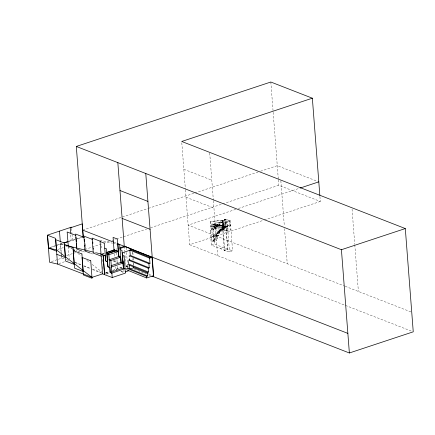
<?xml version="1.0" encoding="UTF-8"?>
<svg xmlns="http://www.w3.org/2000/svg" width="435" height="435" viewBox="0 0 435 435"><rect width="100%" height="100%" fill="white"/><g stroke="black" fill="none" stroke-linecap="round" stroke-linejoin="round"><path stroke-width="0.33" stroke-dasharray="2.17 1.63" d="M215.064 241.11L213.193 241.729L213.074 240.163L214.944 239.549L215.064 241.11L213.541 240.511L212.726 229.946L225.444 219.327L227.75 249.288L224.672 250.304L211.356 245.101L210.252 230.762L222.367 220.344L223.411 220.273L223.797 225.319L223.242 225.553L211.182 226.874L211.356 223.992L212.748 223.84L217.016 225.558L216.869 227.973M212.574 226.722L212.748 223.84M213.503 226.619L213.65 224.21L212.72 224.308L216.092 225.662L217.016 225.558M214.787 226.477L214.917 224.406L213.628 224.542L216.994 225.895L218.305 225.749L218.174 227.826M227.07 226.581L225.602 226.744L222.236 225.401L223.258 225.286L227.054 226.847L215.015 228.174L215.189 225.297L211.356 223.992M215.939 228.076L216.119 225.194L215.189 225.297M216.195 226.325L216.304 224.585L214.895 224.737L218.283 226.086L219.664 225.934L219.561 227.674M217.663 226.167L217.75 224.759L216.282 224.917L219.648 226.271L221.11 226.108L221.023 227.516M219.555 225.961L219.626 224.819L217.734 225.025L221.094 226.374L222.997 226.167L222.927 227.304M220.746 225.83L220.795 225.025L219.61 225.156L222.976 226.499L224.161 226.369L224.112 227.173M222.22 225.667L222.252 225.134L220.779 225.292L224.145 226.64L225.618 226.477L225.586 227.01M223.258 225.286L222.802 220.153M210.252 230.762L222.97 220.143L223.519 227.315L210.806 237.929L222.916 227.51L225.993 226.494L213.275 237.113L225.39 226.695L224.841 219.528M212.726 229.946L225.444 219.327M224.574 219.447L229.724 220.964L230.11 226.01L224.966 224.487L224.574 219.447L225.123 219.224L230.267 220.746L232.573 250.69L229.484 251.925L224.34 250.408L222.421 225.504L225.509 224.27L230.659 225.792L227.57 227.026L215.504 228.342L210.687 226.706L223.797 225.319M210.812 228.337L223.063 229.397L227.875 231.012L222.731 229.517L225.819 228.283L230.969 229.8L227.88 231.034L215.629 229.974L210.812 228.337L210.301 221.66L223.411 220.273M215.015 228.174L214.624 223.133L227.179 221.98L230.267 220.746M116.058 249.201L117.319 248.755M105.683 272.772L109.451 271.483M112.589 270.407L122.637 266.965L115.672 269.466L115.46 266.747M222.731 229.517L226.113 228.37L227.717 249.26L232.573 250.69M224.34 250.408L227.717 249.26M102.285 253.85L104.161 253.224M105.667 272.805L109.419 271.543M112.545 270.499L115.672 269.45L117.26 270.053M50.368 247.395L56.68 245.291M57.311 245.079L62.368 243.393M68.681 241.289L72.471 240.028L71.976 233.579M74.972 239.533L71.182 240.8L70.688 234.351M77.501 238.695L81.285 237.428M106.526 274.017L109.033 273.18L106.521 274.017M82.742 230.12L147.797 208.572M148.444 208.354L194.179 193.211M194.82 192.993L257.95 172.086M260.522 171.232L277.269 165.686L317.539 181.373M84.89 249.5L102.926 243.529M103.573 243.317L109.37 241.392M111.947 240.544L115.813 239.261M116.455 239.049L122.898 236.912M123.54 236.7L146.731 229.022M150.597 227.739L222.095 204.058M222.736 203.846L278.781 185.283L320.307 201.459L319.888 196.054M235.77 209.36L188.148 225.134L344.531 286.051M238.347 208.506L299.492 188.257M185.435 189.894L189.655 244.731L263.67 220.219M264.311 220.007L320.307 201.459M222.97 220.143L210.301 221.66M224.063 226.173L224.264 228.843L222.399 229.457L222.193 226.793L224.063 226.173L225.39 226.695M222.682 228.223L222.823 230.061L220.953 230.675L220.811 228.837L222.682 228.223L224.264 228.843M221.051 229.365L221.225 231.665L219.36 232.279L219.18 229.984L221.051 229.365L222.823 230.061M219.659 231.05L219.833 233.35L217.968 233.965L217.788 231.67L219.659 231.05L221.225 231.665M216.684 236.319L216.456 233.377L218.326 232.758L218.555 235.699L216.684 236.319L215.445 235.835L215.678 238.864L217.549 238.249L217.315 235.215L215.445 235.835M214.944 239.549L216.467 240.142L214.602 240.762L214.417 238.369L216.282 237.755L217.549 238.249M210.855 230.561L211.671 241.131L213.541 240.511M211.356 245.101L214.433 244.084L227.75 249.288M220.175 248.548L223.253 247.531M49.106 247.819L55.441 245.737M56.077 245.525L62.433 243.469M57.719 249.467L63.32 247.624M65.81 246.808L67.055 246.4M51.417 261.582L57.752 259.499M58.388 259.293L61.552 258.249L67.398 259.69M58.763 263.648L64.989 261.598M67.474 260.782L68.719 260.375M68.828 241.468L75.228 239.467M75.869 239.266L81.628 237.461M66.631 255.459L75.587 252.653M78.148 251.854L80.067 251.251M102.415 253.991L104.275 253.409M105.232 273.31L109.071 272.109M125.71 266.905L126.987 266.503M214.624 223.133L227.179 221.98L229.484 251.925M99.898 240.153L112.35 243.203M113.002 243.366L116.933 244.329M60.514 244.068L63.787 244.872L60.514 244.068L61.204 253.523M94.585 252.42L96.554 252.898M227.179 221.98L226.657 221.823L229.745 220.588L230.131 225.634L227.043 226.869L226.668 221.806M222.421 225.504L227.57 227.026L222.753 225.39L222.486 221.904M222.856 220.512L222.367 220.344L224.672 250.304M125.514 262.512L125.775 265.888L128.755 266.943M121.028 271.358L124.008 272.408L123.85 270.385M120.968 271.451L123.507 272.408M90.649 253.241L93.748 254.431M82.405 251.218L85.505 252.414M68.36 246.993L72.079 248.428M72.699 248.668L77.038 250.342M74.983 262.349L81.253 264.768M83.759 265.736L90.029 268.156M92.535 269.124L101.937 272.75M183.847 169.28L211.796 180.166M185.995 197.207L213.949 208.093M345.162 286.295L411.744 312.227M189.655 244.731L411.352 331.084M114.198 242.371L116.716 243.35M113.192 260.989L117.597 262.702M125.775 265.888L128.825 267.079M134.328 269.221L146.214 273.854M148.721 274.828L151.222 275.801M222.193 226.793L223.519 227.315M220.811 228.837L222.399 229.457M219.18 229.984L220.953 230.675M217.788 231.67L219.36 232.279M218.337 232.763L219.833 233.35M216.467 233.377L217.968 233.965M217.315 235.215L218.555 235.699M214.417 238.369L215.678 238.864M213.074 240.163L214.602 240.762M211.671 241.131L213.193 241.729M214.917 224.406L218.305 225.749M222.252 225.134L225.618 226.477M220.795 225.025L224.161 226.369M219.626 224.819L222.997 226.167M148.46 273.784L151.565 275.023M217.75 224.759L221.11 226.108M216.304 224.585L219.664 225.934M113.279 260.516L118.271 262.528M125.758 265.546L127.004 266.051M75.239 262.593L81.475 265.105M83.971 266.111L90.214 268.629M92.709 269.635L101.442 273.153M70.954 248.042L72.542 249.271M77.843 253.377L81.024 255.834M86.853 260.347L90.034 262.811M92.155 264.453L101.698 271.837M101.137 246.009L101.295 247.961M352.051 209.126L354.748 244.209M354.802 244.889L358.386 291.445M280.852 180.737L284.332 225.944M284.539 228.647L287.241 263.73M270.831 82.019L278.313 179.204M278.362 179.878L278.781 185.283M225.123 219.224L225.819 228.283M222.889 220.121L223.28 225.161M209.708 153.017L213.335 200.111M213.384 200.78L217.603 255.617M213.329 229.745L214.433 244.084M210.79 221.828L211.182 226.874M181.808 142.794L185.381 189.225M132.865 252.615L133.072 255.318M133.279 258.02L133.485 260.723M133.697 263.425L133.849 265.453M132.322 252.028L132.572 255.318M132.827 258.608L132.925 259.923M133.181 263.213L133.284 264.529M126.21 247.89L126.362 249.864M126.563 252.496L127.428 263.67M124.269 246.292L124.633 251.022M124.682 251.696L125.465 261.837M116.439 252.697L116.7 256.074M116.961 259.45L117.222 262.827M117.477 266.198L117.689 268.901M114.476 253.92L114.737 257.297M114.943 260L115.204 263.376M102.198 259.445L102.404 262.071M102.758 266.677L102.959 269.308M85.374 243.605L85.575 246.205M85.624 246.852L85.777 248.804M84.145 248.363L84.249 249.717M71.579 228.418L71.922 232.932M60.373 242.735L61.264 253.812M61.313 254.459L61.46 256.411M68.349 246.667L69.247 258.82M61.259 254.198L61.406 256.226M61.455 256.9L61.552 258.249M222.617 223.644L222.731 225.379"/><path stroke-width="0.65" d="M119.848 247.858L124.269 246.292L131.321 248.782M132.604 249.233L122.501 252.811L122.86 257.542M125.22 271.984L128.852 270.695M106.662 252.387L114.166 249.869L114.829 250.103L106.749 252.632M71.476 227.13L47.48 235.128L48.475 248.026L56.506 251.125L55.566 238.358L47.535 235.253L49.514 262.207L57.518 264.056L91.992 277.361L102.573 273.887M63.63 242.975L68.05 241.501M116.286 250.674L106.896 253.812L116.286 250.674L114.166 249.869M105.292 255.91L105.678 260.935L107.467 261.625L107.875 266.769L109.848 267.498L110.213 272.468L111.877 273.093L125.073 268.689L125.416 273.126L112.219 277.53L104.596 274.659L103.09 255.079L105.292 255.91L101.034 254.268L100.093 241.501L104.356 243.143L105.678 260.935L107.478 261.614L106.531 248.853L104.743 248.162M108.445 254.856L118.483 251.501L118.869 256.525L120.674 257.205L121.071 262.365L123.029 263.099L123.409 268.063L125.073 268.689M108.821 259.885L118.869 256.525M110.62 260.565L120.674 257.205M111.017 265.72L121.071 262.365M111.094 267.085L123.029 263.099M111.469 272.049L123.409 268.063M104.596 274.659L103.144 255.068L101.034 254.268L102.54 273.849L104.65 274.648M83.313 237.553L76.304 146.448L270.831 82.019L312.357 98.196L319.839 195.375M312.357 98.196L181.71 141.467L405.306 228.56L413.25 331.823L349.37 352.981L151.848 276.046M300.134 188.045L318.795 181.863M76.304 146.448L341.426 249.717L405.306 228.56M129.858 250.125L149.58 258.134L149.983 263.36L130.261 255.35L129.858 250.125L132.12 249.396L152.016 257.351L153.43 275.774L146.633 277.96L126.911 269.95L126.786 268.308L146.508 276.317L147.585 275.975L147.313 272.446L127.575 264.442M149.232 267.84L129.505 259.831L128.466 260.163L148.194 268.177L149.232 267.84L148.911 263.708L129.19 255.698L129.282 256.878M149.58 258.134L152.016 257.351M130.522 268.786L133.534 267.819L147.835 273.533M148.911 263.708L149.983 263.36M147.313 272.446L148.493 272.065L148.194 268.177M64.353 242.866L68.192 241.67M82.269 237.265L83.547 236.863M119.848 248.537L126.112 246.574M48.475 248.026L56.474 249.875L91.992 277.361M93.275 252.093L65.756 245.356L68.3 245.987M96.554 252.898L101.143 254.024M115.465 250.332L117.385 251.006M116.836 250.881L118.483 251.501M100.773 241.441L92.095 238.092L93.297 253.094L101.355 256.199M120.076 249.641L121.969 250.37L122.909 263.142L121.012 262.408L119.701 244.579L117.912 243.888L118.853 256.655L120.642 257.346M92.546 239.435L83.868 236.085L85.075 251.087L90.029 253.001M84.298 237.412L75.619 234.068L76.826 249.065L81.785 250.979M75.831 235.34L67.153 231.991L68.257 245.688M117.667 251.56L114.019 250.152L113.078 237.379L117.336 239.022L118.276 251.794M109.283 259.782L110.892 260.407L111.833 273.175L110.224 272.555L108.891 254.736L106.999 254.002L107.934 266.775L109.832 267.503M56.806 254.306L65.484 257.656L64.407 243.034L55.729 239.685L57.518 264.056M119.973 190.514L147.927 201.4M122.121 218.403L150.07 229.288M82.742 230.12L113.573 242.126M117.347 243.595L347.864 333.384M147.585 275.975L127.846 267.965L127.667 265.616M130.93 249.777L150.657 257.786M148.493 272.065L128.765 264.056L128.57 261.462M73.075 249.685L74.662 250.913M92.753 242.045L92.862 243.35M93.226 247.912L93.329 249.217M84.455 239.37L84.613 241.327M84.928 245.242L85.032 246.542M75.989 237.298L76.359 241.86M76.462 243.165L76.777 247.08M341.426 249.717L349.37 352.981M145.779 173.511L153.724 276.774M146.508 276.317L146.633 277.96M133.436 266.503L133.534 267.819M129.418 258.651L129.505 259.831M129.521 265.225L129.793 268.754M117.831 162.625L124.269 246.292M123.121 260.924L123.333 263.626M123.589 267.003L123.692 268.357M111.877 273.093L112.219 277.53M83.183 236.798L82.188 223.9L70.193 227.902L70.59 233.057M59.481 231.126L60.275 241.447M124.089 256.003L122.474 255.378L123.415 268.15L125.03 268.77L124.089 256.003M73.026 247.711L64.347 244.361L65.571 261.049L74.249 264.398L73.026 247.711M81.916 253.958L73.238 250.609L74.526 268.123L83.205 271.473L81.916 253.958M90.746 260.793L82.068 257.444L83.357 274.958L92.035 278.308L90.746 260.793"/></g></svg>
